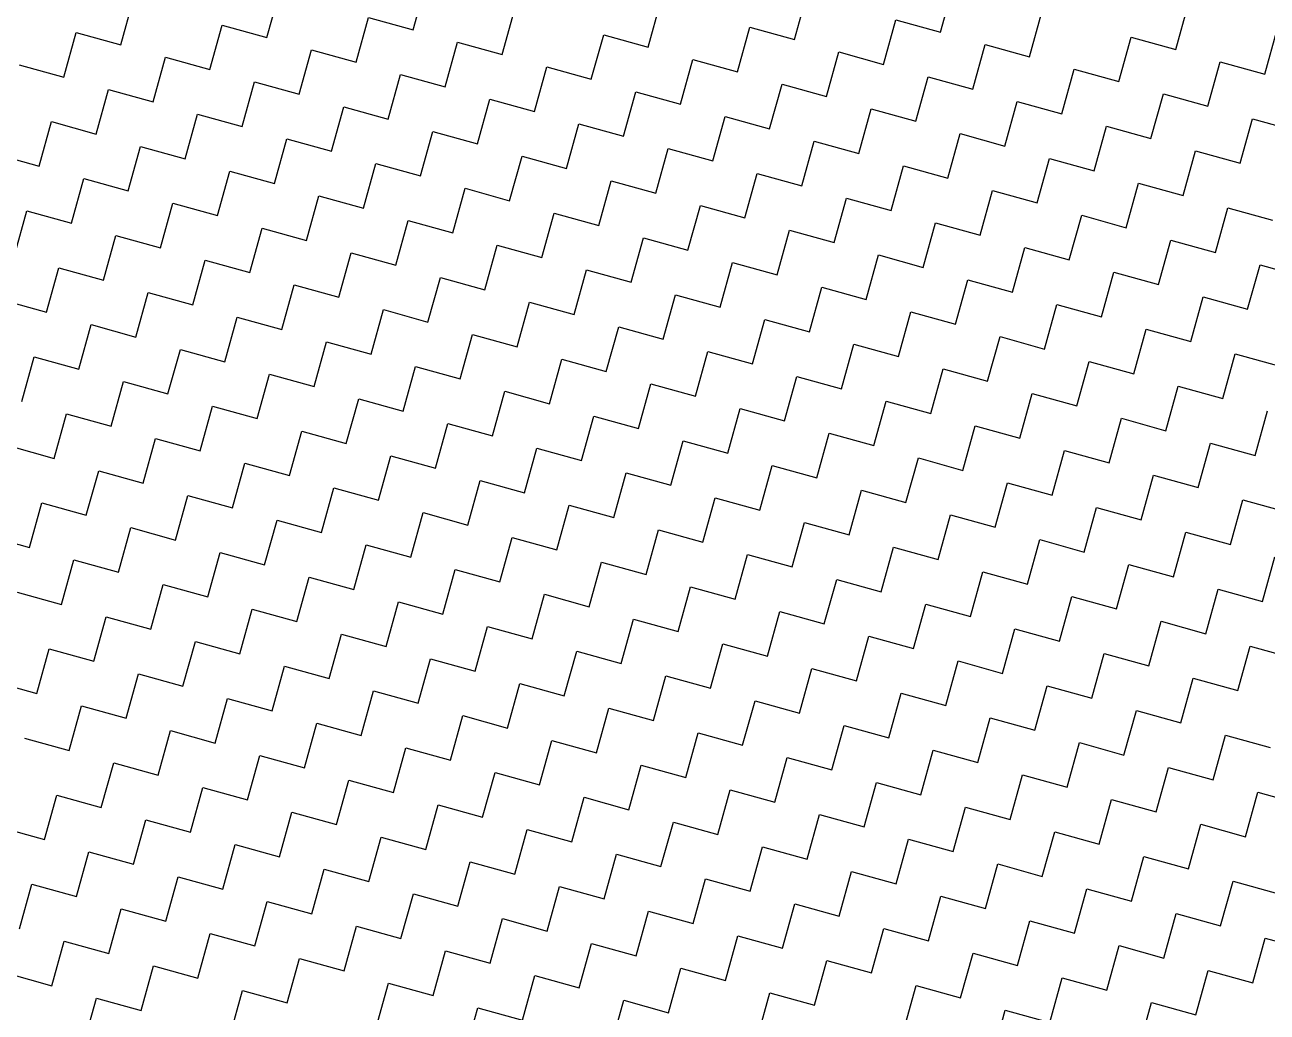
# Model space of a CAD drawing. Header units: metres. Extents: x 291974 to 293244, y 2020596 to 2023640.
# Drawn here: x 292546.6 to 292613.8, y 2022575.3 to 2022628.6 of the extents above; entities that cross this region are included whole.
import ezdxf

# ---------------------------------------------------------------- set-up
doc = ezdxf.new("R2010")
doc.units = ezdxf.units.M
doc.header["$MEASUREMENT"] = 0
doc.layers.add('POLY_HATCH', color=12, linetype='Continuous')

msp = doc.modelspace()

# ---------------------------------------------------------------- linework, layer by layer
at = {"layer": 'POLY_HATCH', "linetype": 'Continuous'}
for p, q in [((292567.61, 2022628.376), (292568.278, 2022630.786)), ((292596.13, 2022628.253), (292596.799, 2022630.664)), ((292559.71, 2022627.971), (292560.378, 2022630.381)), ((292588.23, 2022627.848), (292588.899, 2022630.259)), ((292551.81, 2022627.566), (292552.478, 2022629.977)), ((292572.431, 2022627.039), (292573.099, 2022629.449)), ((292580.331, 2022627.444), (292580.999, 2022629.854)), ((292600.951, 2022626.916), (292601.62, 2022629.327)), ((292608.851, 2022627.321), (292609.52, 2022629.731)), ((292564.531, 2022626.634), (292565.199, 2022629.044)), ((292565.199, 2022629.044), (292567.61, 2022628.376)), ((292593.051, 2022626.511), (292593.72, 2022628.922)), ((292593.72, 2022628.922), (292596.13, 2022628.253)), ((292548.731, 2022625.824), (292549.399, 2022628.235)), ((292549.399, 2022628.235), (292551.81, 2022627.566)), ((292556.631, 2022626.229), (292557.299, 2022628.64)), ((292557.299, 2022628.64), (292559.71, 2022627.971)), ((292577.252, 2022625.702), (292577.92, 2022628.112)), ((292577.92, 2022628.112), (292580.331, 2022627.444)), ((292585.151, 2022626.106), (292585.82, 2022628.517)), ((292585.82, 2022628.517), (292588.23, 2022627.848)), ((292605.772, 2022625.579), (292606.441, 2022627.99)), ((292606.441, 2022627.99), (292608.851, 2022627.321)), ((292613.672, 2022625.984), (292614.341, 2022628.394)), ((292561.452, 2022624.892), (292562.12, 2022627.302)), ((292562.12, 2022627.302), (292564.531, 2022626.634)), ((292569.352, 2022625.297), (292570.02, 2022627.707)), ((292570.02, 2022627.707), (292572.431, 2022627.039)), ((292597.872, 2022625.174), (292598.541, 2022627.585)), ((292598.541, 2022627.585), (292600.951, 2022626.916)), ((292553.552, 2022624.487), (292554.22, 2022626.898)), ((292554.22, 2022626.898), (292556.631, 2022626.229)), ((292582.072, 2022624.365), (292582.741, 2022626.775)), ((292582.741, 2022626.775), (292585.151, 2022626.106)), ((292589.972, 2022624.769), (292590.641, 2022627.18)), ((292590.641, 2022627.18), (292593.051, 2022626.511)), ((292610.593, 2022624.242), (292611.262, 2022626.652)), ((292611.262, 2022626.652), (292613.672, 2022625.984)), ((292546.32, 2022626.493), (292548.731, 2022625.824)), ((292566.273, 2022623.555), (292566.941, 2022625.965)), ((292566.941, 2022625.965), (292569.352, 2022625.297)), ((292574.173, 2022623.96), (292574.841, 2022626.37)), ((292574.841, 2022626.37), (292577.252, 2022625.702)), ((292602.693, 2022623.837), (292603.362, 2022626.248)), ((292603.362, 2022626.248), (292605.772, 2022625.579)), ((292558.373, 2022623.15), (292559.041, 2022625.561)), ((292559.041, 2022625.561), (292561.452, 2022624.892)), ((292586.893, 2022623.027), (292587.562, 2022625.438)), ((292587.562, 2022625.438), (292589.972, 2022624.769)), ((292594.793, 2022623.432), (292595.462, 2022625.843)), ((292595.462, 2022625.843), (292597.872, 2022625.174)), ((292550.473, 2022622.745), (292551.141, 2022625.156)), ((292551.141, 2022625.156), (292553.552, 2022624.487)), ((292571.094, 2022622.218), (292571.762, 2022624.628)), ((292571.762, 2022624.628), (292574.173, 2022623.96)), ((292578.993, 2022622.623), (292579.662, 2022625.033)), ((292579.662, 2022625.033), (292582.072, 2022624.365)), ((292607.514, 2022622.5), (292608.183, 2022624.911)), ((292608.183, 2022624.911), (292610.593, 2022624.242)), ((292563.194, 2022621.813), (292563.862, 2022624.223)), ((292563.862, 2022624.223), (292566.273, 2022623.555)), ((292591.714, 2022621.69), (292592.383, 2022624.101)), ((292592.383, 2022624.101), (292594.793, 2022623.432)), ((292599.614, 2022622.095), (292600.283, 2022624.506)), ((292600.283, 2022624.506), (292602.693, 2022623.837)), ((292547.394, 2022621.003), (292548.062, 2022623.414)), ((292548.062, 2022623.414), (292550.473, 2022622.745)), ((292555.294, 2022621.408), (292555.962, 2022623.819)), ((292555.962, 2022623.819), (292558.373, 2022623.15)), ((292575.914, 2022620.881), (292576.583, 2022623.291)), ((292576.583, 2022623.291), (292578.993, 2022622.623)), ((292583.814, 2022621.286), (292584.483, 2022623.696)), ((292584.483, 2022623.696), (292586.893, 2022623.027)), ((292612.335, 2022621.163), (292613.004, 2022623.573)), ((292613.004, 2022623.573), (292615.414, 2022622.905)), ((292568.015, 2022620.476), (292568.683, 2022622.886)), ((292568.683, 2022622.886), (292571.094, 2022622.218)), ((292596.535, 2022620.353), (292597.204, 2022622.764)), ((292597.204, 2022622.764), (292599.614, 2022622.095)), ((292604.435, 2022620.758), (292605.104, 2022623.169)), ((292605.104, 2022623.169), (292607.514, 2022622.5)), ((292552.215, 2022619.666), (292552.883, 2022622.077)), ((292552.883, 2022622.077), (292555.294, 2022621.408)), ((292560.115, 2022620.071), (292560.783, 2022622.482)), ((292560.783, 2022622.482), (292563.194, 2022621.813)), ((292580.735, 2022619.544), (292581.404, 2022621.954)), ((292581.404, 2022621.954), (292583.814, 2022621.286)), ((292588.635, 2022619.948), (292589.304, 2022622.359)), ((292589.304, 2022622.359), (292591.714, 2022621.69)), ((292544.983, 2022621.672), (292547.394, 2022621.003)), ((292572.835, 2022619.139), (292573.504, 2022621.549)), ((292573.504, 2022621.549), (292575.914, 2022620.881)), ((292601.356, 2022619.016), (292602.025, 2022621.427)), ((292602.025, 2022621.427), (292604.435, 2022620.758)), ((292609.256, 2022619.421), (292609.925, 2022621.832)), ((292609.925, 2022621.832), (292612.335, 2022621.163)), ((292557.036, 2022618.329), (292557.704, 2022620.74)), ((292557.704, 2022620.74), (292560.115, 2022620.071)), ((292564.936, 2022618.734), (292565.604, 2022621.144)), ((292565.604, 2022621.144), (292568.015, 2022620.476)), ((292585.556, 2022618.207), (292586.225, 2022620.617)), ((292586.225, 2022620.617), (292588.635, 2022619.948)), ((292593.456, 2022618.611), (292594.125, 2022621.022)), ((292594.125, 2022621.022), (292596.535, 2022620.353)), ((292549.136, 2022617.924), (292549.804, 2022620.335)), ((292549.804, 2022620.335), (292552.215, 2022619.666)), ((292577.656, 2022617.802), (292578.325, 2022620.212)), ((292578.325, 2022620.212), (292580.735, 2022619.544)), ((292606.177, 2022617.679), (292606.846, 2022620.09)), ((292606.846, 2022620.09), (292609.256, 2022619.421)), ((292561.857, 2022616.992), (292562.525, 2022619.403)), ((292562.525, 2022619.403), (292564.936, 2022618.734)), ((292569.756, 2022617.397), (292570.425, 2022619.807)), ((292570.425, 2022619.807), (292572.835, 2022619.139)), ((292590.377, 2022616.869), (292591.046, 2022619.28)), ((292591.046, 2022619.28), (292593.456, 2022618.611)), ((292598.277, 2022617.274), (292598.946, 2022619.685)), ((292598.946, 2022619.685), (292601.356, 2022619.016)), ((292546.057, 2022616.182), (292546.725, 2022618.593)), ((292546.725, 2022618.593), (292549.136, 2022617.924)), ((292553.957, 2022616.587), (292554.625, 2022618.998)), ((292554.625, 2022618.998), (292557.036, 2022618.329)), ((292582.477, 2022616.465), (292583.146, 2022618.875)), ((292583.146, 2022618.875), (292585.556, 2022618.207)), ((292610.998, 2022616.342), (292611.666, 2022618.753)), ((292611.666, 2022618.753), (292614.077, 2022618.084)), ((292566.677, 2022615.655), (292567.346, 2022618.065)), ((292567.346, 2022618.065), (292569.756, 2022617.397)), ((292574.577, 2022616.06), (292575.246, 2022618.47)), ((292575.246, 2022618.47), (292577.656, 2022617.802)), ((292595.198, 2022615.532), (292595.867, 2022617.943)), ((292595.867, 2022617.943), (292598.277, 2022617.274)), ((292603.098, 2022615.937), (292603.767, 2022618.348)), ((292603.767, 2022618.348), (292606.177, 2022617.679)), ((292550.878, 2022614.845), (292551.546, 2022617.256)), ((292551.546, 2022617.256), (292553.957, 2022616.587)), ((292558.778, 2022615.25), (292559.446, 2022617.661)), ((292559.446, 2022617.661), (292561.857, 2022616.992)), ((292587.298, 2022615.128), (292587.967, 2022617.538)), ((292587.967, 2022617.538), (292590.377, 2022616.869)), ((292571.498, 2022614.318), (292572.167, 2022616.728)), ((292572.167, 2022616.728), (292574.577, 2022616.06)), ((292579.398, 2022614.723), (292580.067, 2022617.133)), ((292580.067, 2022617.133), (292582.477, 2022616.465)), ((292600.019, 2022614.195), (292600.688, 2022616.606)), ((292600.688, 2022616.606), (292603.098, 2022615.937)), ((292607.919, 2022614.6), (292608.587, 2022617.011)), ((292608.587, 2022617.011), (292610.998, 2022616.342)), ((292555.699, 2022613.508), (292556.367, 2022615.919)), ((292556.367, 2022615.919), (292558.778, 2022615.25)), ((292563.598, 2022613.913), (292564.267, 2022616.324)), ((292564.267, 2022616.324), (292566.677, 2022615.655)), ((292592.119, 2022613.79), (292592.788, 2022616.201)), ((292592.788, 2022616.201), (292595.198, 2022615.532)), ((292547.799, 2022613.103), (292548.467, 2022615.514)), ((292548.467, 2022615.514), (292550.878, 2022614.845)), ((292576.319, 2022612.981), (292576.988, 2022615.391)), ((292576.988, 2022615.391), (292579.398, 2022614.723)), ((292584.219, 2022613.386), (292584.888, 2022615.796)), ((292584.888, 2022615.796), (292587.298, 2022615.128)), ((292604.84, 2022612.858), (292605.508, 2022615.269)), ((292605.508, 2022615.269), (292607.919, 2022614.6)), ((292612.74, 2022613.263), (292613.408, 2022615.674)), ((292613.408, 2022615.674), (292615.819, 2022615.005)), ((292560.519, 2022612.171), (292561.188, 2022614.582)), ((292561.188, 2022614.582), (292563.598, 2022613.913)), ((292568.419, 2022612.576), (292569.088, 2022614.986)), ((292569.088, 2022614.986), (292571.498, 2022614.318)), ((292596.94, 2022612.453), (292597.609, 2022614.864)), ((292597.609, 2022614.864), (292600.019, 2022614.195)), ((292552.62, 2022611.766), (292553.288, 2022614.177)), ((292553.288, 2022614.177), (292555.699, 2022613.508)), ((292581.14, 2022611.644), (292581.809, 2022614.054)), ((292581.809, 2022614.054), (292584.219, 2022613.386)), ((292589.04, 2022612.049), (292589.709, 2022614.459)), ((292589.709, 2022614.459), (292592.119, 2022613.79)), ((292609.661, 2022611.521), (292610.329, 2022613.932)), ((292610.329, 2022613.932), (292612.74, 2022613.263)), ((292545.388, 2022613.772), (292547.799, 2022613.103)), ((292565.34, 2022610.834), (292566.009, 2022613.245)), ((292566.009, 2022613.245), (292568.419, 2022612.576)), ((292573.24, 2022611.239), (292573.909, 2022613.649)), ((292573.909, 2022613.649), (292576.319, 2022612.981)), ((292601.761, 2022611.116), (292602.429, 2022613.527)), ((292602.429, 2022613.527), (292604.84, 2022612.858)), ((292557.44, 2022610.429), (292558.109, 2022612.84)), ((292558.109, 2022612.84), (292560.519, 2022612.171)), ((292585.961, 2022610.307), (292586.63, 2022612.717)), ((292586.63, 2022612.717), (292589.04, 2022612.049)), ((292593.861, 2022610.711), (292594.53, 2022613.122)), ((292594.53, 2022613.122), (292596.94, 2022612.453)), ((292549.541, 2022610.024), (292550.209, 2022612.435)), ((292550.209, 2022612.435), (292552.62, 2022611.766)), ((292570.161, 2022609.497), (292570.83, 2022611.907)), ((292570.83, 2022611.907), (292573.24, 2022611.239)), ((292578.061, 2022609.902), (292578.73, 2022612.312)), ((292578.73, 2022612.312), (292581.14, 2022611.644)), ((292606.582, 2022609.779), (292607.25, 2022612.19)), ((292607.25, 2022612.19), (292609.661, 2022611.521)), ((292562.261, 2022609.092), (292562.93, 2022611.503)), ((292562.93, 2022611.503), (292565.34, 2022610.834)), ((292590.782, 2022608.97), (292591.451, 2022611.38)), ((292591.451, 2022611.38), (292593.861, 2022610.711)), ((292598.682, 2022609.374), (292599.35, 2022611.785)), ((292599.35, 2022611.785), (292601.761, 2022611.116)), ((292546.462, 2022608.282), (292547.13, 2022610.693)), ((292547.13, 2022610.693), (292549.541, 2022610.024)), ((292554.361, 2022608.687), (292555.03, 2022611.098)), ((292555.03, 2022611.098), (292557.44, 2022610.429)), ((292574.982, 2022608.16), (292575.651, 2022610.57)), ((292575.651, 2022610.57), (292578.061, 2022609.902)), ((292582.882, 2022608.565), (292583.551, 2022610.975)), ((292583.551, 2022610.975), (292585.961, 2022610.307)), ((292611.403, 2022608.442), (292612.071, 2022610.853)), ((292612.071, 2022610.853), (292614.482, 2022610.184)), ((292567.082, 2022607.755), (292567.751, 2022610.166)), ((292567.751, 2022610.166), (292570.161, 2022609.497)), ((292595.603, 2022607.632), (292596.271, 2022610.043)), ((292596.271, 2022610.043), (292598.682, 2022609.374)), ((292603.503, 2022608.037), (292604.171, 2022610.448)), ((292604.171, 2022610.448), (292606.582, 2022609.779)), ((292551.282, 2022606.945), (292551.951, 2022609.356)), ((292551.951, 2022609.356), (292554.361, 2022608.687)), ((292559.182, 2022607.35), (292559.851, 2022609.761)), ((292559.851, 2022609.761), (292562.261, 2022609.092)), ((292579.803, 2022606.823), (292580.472, 2022609.233)), ((292580.472, 2022609.233), (292582.882, 2022608.565)), ((292587.703, 2022607.228), (292588.372, 2022609.638)), ((292588.372, 2022609.638), (292590.782, 2022608.97)), ((292571.903, 2022606.418), (292572.572, 2022608.828)), ((292572.572, 2022608.828), (292574.982, 2022608.16)), ((292600.424, 2022606.295), (292601.092, 2022608.706)), ((292601.092, 2022608.706), (292603.503, 2022608.037)), ((292608.324, 2022606.7), (292608.992, 2022609.111)), ((292608.992, 2022609.111), (292611.403, 2022608.442)), ((292556.103, 2022605.608), (292556.772, 2022608.019)), ((292556.772, 2022608.019), (292559.182, 2022607.35)), ((292564.003, 2022606.013), (292564.672, 2022608.424)), ((292564.672, 2022608.424), (292567.082, 2022607.755)), ((292584.624, 2022605.486), (292585.293, 2022607.896)), ((292585.293, 2022607.896), (292587.703, 2022607.228)), ((292592.524, 2022605.891), (292593.192, 2022608.301)), ((292593.192, 2022608.301), (292595.603, 2022607.632)), ((292548.203, 2022605.203), (292548.872, 2022607.614)), ((292548.872, 2022607.614), (292551.282, 2022606.945)), ((292576.724, 2022605.081), (292577.393, 2022607.491)), ((292577.393, 2022607.491), (292579.803, 2022606.823)), ((292605.245, 2022604.958), (292605.913, 2022607.369)), ((292605.913, 2022607.369), (292608.324, 2022606.7)), ((292613.145, 2022605.363), (292613.813, 2022607.774)), ((292560.924, 2022604.271), (292561.593, 2022606.682)), ((292561.593, 2022606.682), (292564.003, 2022606.013)), ((292568.824, 2022604.676), (292569.493, 2022607.087)), ((292569.493, 2022607.087), (292571.903, 2022606.418)), ((292589.445, 2022604.149), (292590.113, 2022606.559)), ((292590.113, 2022606.559), (292592.524, 2022605.891)), ((292597.345, 2022604.553), (292598.013, 2022606.964)), ((292598.013, 2022606.964), (292600.424, 2022606.295)), ((292545.793, 2022605.872), (292548.203, 2022605.203)), ((292553.024, 2022603.866), (292553.693, 2022606.277)), ((292553.693, 2022606.277), (292556.103, 2022605.608)), ((292581.545, 2022603.744), (292582.214, 2022606.154)), ((292582.214, 2022606.154), (292584.624, 2022605.486)), ((292610.066, 2022603.621), (292610.734, 2022606.032)), ((292610.734, 2022606.032), (292613.145, 2022605.363)), ((292565.745, 2022602.934), (292566.414, 2022605.345)), ((292566.414, 2022605.345), (292568.824, 2022604.676)), ((292573.645, 2022603.339), (292574.314, 2022605.749)), ((292574.314, 2022605.749), (292576.724, 2022605.081)), ((292594.266, 2022602.812), (292594.934, 2022605.222)), ((292594.934, 2022605.222), (292597.345, 2022604.553)), ((292602.166, 2022603.216), (292602.834, 2022605.627)), ((292602.834, 2022605.627), (292605.245, 2022604.958)), ((292549.945, 2022602.124), (292550.614, 2022604.535)), ((292550.614, 2022604.535), (292553.024, 2022603.866)), ((292557.845, 2022602.529), (292558.514, 2022604.94)), ((292558.514, 2022604.94), (292560.924, 2022604.271)), ((292586.366, 2022602.407), (292587.034, 2022604.817)), ((292587.034, 2022604.817), (292589.445, 2022604.149)), ((292570.566, 2022601.597), (292571.235, 2022604.008)), ((292571.235, 2022604.008), (292573.645, 2022603.339)), ((292578.466, 2022602.002), (292579.135, 2022604.412)), ((292579.135, 2022604.412), (292581.545, 2022603.744)), ((292599.087, 2022601.474), (292599.755, 2022603.885)), ((292599.755, 2022603.885), (292602.166, 2022603.216)), ((292606.987, 2022601.879), (292607.655, 2022604.29)), ((292607.655, 2022604.29), (292610.066, 2022603.621)), ((292554.766, 2022600.787), (292555.435, 2022603.198)), ((292555.435, 2022603.198), (292557.845, 2022602.529)), ((292562.666, 2022601.192), (292563.335, 2022603.603)), ((292563.335, 2022603.603), (292565.745, 2022602.934)), ((292591.187, 2022601.07), (292591.855, 2022603.48)), ((292591.855, 2022603.48), (292594.266, 2022602.812)), ((292546.866, 2022600.383), (292547.535, 2022602.793)), ((292547.535, 2022602.793), (292549.945, 2022602.124)), ((292575.387, 2022600.26), (292576.056, 2022602.67)), ((292576.056, 2022602.67), (292578.466, 2022602.002)), ((292583.287, 2022600.665), (292583.955, 2022603.075)), ((292583.955, 2022603.075), (292586.366, 2022602.407)), ((292603.908, 2022600.137), (292604.576, 2022602.548)), ((292604.576, 2022602.548), (292606.987, 2022601.879)), ((292611.808, 2022600.542), (292612.476, 2022602.953)), ((292612.476, 2022602.953), (292614.887, 2022602.284)), ((292559.587, 2022599.45), (292560.256, 2022601.861)), ((292560.256, 2022601.861), (292562.666, 2022601.192)), ((292567.487, 2022599.855), (292568.156, 2022602.266)), ((292568.156, 2022602.266), (292570.566, 2022601.597)), ((292596.008, 2022599.733), (292596.676, 2022602.143)), ((292596.676, 2022602.143), (292599.087, 2022601.474)), ((292551.687, 2022599.045), (292552.356, 2022601.456)), ((292552.356, 2022601.456), (292554.766, 2022600.787)), ((292580.208, 2022598.923), (292580.876, 2022601.333)), ((292580.876, 2022601.333), (292583.287, 2022600.665)), ((292588.108, 2022599.328), (292588.776, 2022601.738)), ((292588.776, 2022601.738), (292591.187, 2022601.07)), ((292608.729, 2022598.8), (292609.397, 2022601.211)), ((292609.397, 2022601.211), (292611.808, 2022600.542)), ((292544.456, 2022601.051), (292546.866, 2022600.383)), ((292564.408, 2022598.113), (292565.077, 2022600.524)), ((292565.077, 2022600.524), (292567.487, 2022599.855)), ((292572.308, 2022598.518), (292572.977, 2022600.929)), ((292572.977, 2022600.929), (292575.387, 2022600.26)), ((292600.829, 2022598.395), (292601.497, 2022600.806)), ((292601.497, 2022600.806), (292603.908, 2022600.137)), ((292556.508, 2022597.708), (292557.177, 2022600.119)), ((292557.177, 2022600.119), (292559.587, 2022599.45)), ((292585.029, 2022597.586), (292585.697, 2022599.996)), ((292585.697, 2022599.996), (292588.108, 2022599.328)), ((292592.929, 2022597.991), (292593.597, 2022600.401)), ((292593.597, 2022600.401), (292596.008, 2022599.733)), ((292613.55, 2022597.463), (292614.218, 2022599.874)), ((292548.608, 2022597.304), (292549.277, 2022599.714)), ((292549.277, 2022599.714), (292551.687, 2022599.045)), ((292569.229, 2022596.776), (292569.898, 2022599.187)), ((292569.898, 2022599.187), (292572.308, 2022598.518)), ((292577.129, 2022597.181), (292577.797, 2022599.591)), ((292577.797, 2022599.591), (292580.208, 2022598.923)), ((292605.65, 2022597.058), (292606.318, 2022599.469)), ((292606.318, 2022599.469), (292608.729, 2022598.8)), ((292561.329, 2022596.371), (292561.998, 2022598.782)), ((292561.998, 2022598.782), (292564.408, 2022598.113)), ((292589.85, 2022596.249), (292590.518, 2022598.659)), ((292590.518, 2022598.659), (292592.929, 2022597.991)), ((292597.75, 2022596.654), (292598.418, 2022599.064)), ((292598.418, 2022599.064), (292600.829, 2022598.395)), ((292546.198, 2022597.972), (292548.608, 2022597.304)), ((292553.429, 2022595.966), (292554.098, 2022598.377)), ((292554.098, 2022598.377), (292556.508, 2022597.708)), ((292574.05, 2022595.439), (292574.718, 2022597.85)), ((292574.718, 2022597.85), (292577.129, 2022597.181)), ((292581.95, 2022595.844), (292582.618, 2022598.254)), ((292582.618, 2022598.254), (292585.029, 2022597.586)), ((292610.471, 2022595.721), (292611.139, 2022598.132)), ((292611.139, 2022598.132), (292613.55, 2022597.463)), ((292566.15, 2022595.034), (292566.819, 2022597.445)), ((292566.819, 2022597.445), (292569.229, 2022596.776)), ((292594.671, 2022594.912), (292595.339, 2022597.322)), ((292595.339, 2022597.322), (292597.75, 2022596.654)), ((292602.571, 2022595.316), (292603.239, 2022597.727)), ((292603.239, 2022597.727), (292605.65, 2022597.058)), ((292550.35, 2022594.225), (292551.019, 2022596.635)), ((292551.019, 2022596.635), (292553.429, 2022595.966)), ((292558.25, 2022594.629), (292558.919, 2022597.04)), ((292558.919, 2022597.04), (292561.329, 2022596.371)), ((292578.871, 2022594.102), (292579.539, 2022596.512)), ((292579.539, 2022596.512), (292581.95, 2022595.844)), ((292586.771, 2022594.507), (292587.439, 2022596.917)), ((292587.439, 2022596.917), (292589.85, 2022596.249)), ((292570.971, 2022593.697), (292571.639, 2022596.108)), ((292571.639, 2022596.108), (292574.05, 2022595.439)), ((292599.492, 2022593.575), (292600.16, 2022595.985)), ((292600.16, 2022595.985), (292602.571, 2022595.316)), ((292607.392, 2022593.979), (292608.06, 2022596.39)), ((292608.06, 2022596.39), (292610.471, 2022595.721)), ((292555.171, 2022592.887), (292555.84, 2022595.298)), ((292555.84, 2022595.298), (292558.25, 2022594.629)), ((292563.071, 2022593.292), (292563.74, 2022595.703)), ((292563.74, 2022595.703), (292566.15, 2022595.034)), ((292583.692, 2022592.765), (292584.36, 2022595.175)), ((292584.36, 2022595.175), (292586.771, 2022594.507)), ((292591.592, 2022593.17), (292592.26, 2022595.58)), ((292592.26, 2022595.58), (292594.671, 2022594.912)), ((292547.271, 2022592.483), (292547.94, 2022594.893)), ((292547.94, 2022594.893), (292550.35, 2022594.225)), ((292575.792, 2022592.36), (292576.46, 2022594.771)), ((292576.46, 2022594.771), (292578.871, 2022594.102)), ((292604.313, 2022592.237), (292604.981, 2022594.648)), ((292604.981, 2022594.648), (292607.392, 2022593.979)), ((292612.212, 2022592.642), (292612.881, 2022595.053)), ((292612.881, 2022595.053), (292615.291, 2022594.384)), ((292559.992, 2022591.55), (292560.661, 2022593.961)), ((292560.661, 2022593.961), (292563.071, 2022593.292)), ((292567.892, 2022591.955), (292568.56, 2022594.366)), ((292568.56, 2022594.366), (292570.971, 2022593.697)), ((292588.513, 2022591.428), (292589.181, 2022593.838)), ((292589.181, 2022593.838), (292591.592, 2022593.17)), ((292596.413, 2022591.833), (292597.081, 2022594.243)), ((292597.081, 2022594.243), (292599.492, 2022593.575)), ((292544.861, 2022593.151), (292547.271, 2022592.483)), ((292552.092, 2022591.146), (292552.761, 2022593.556)), ((292552.761, 2022593.556), (292555.171, 2022592.887)), ((292580.613, 2022591.023), (292581.281, 2022593.433)), ((292581.281, 2022593.433), (292583.692, 2022592.765)), ((292609.133, 2022590.9), (292609.802, 2022593.311)), ((292609.802, 2022593.311), (292612.212, 2022592.642)), ((292564.813, 2022590.213), (292565.481, 2022592.624)), ((292565.481, 2022592.624), (292567.892, 2022591.955)), ((292572.713, 2022590.618), (292573.381, 2022593.029)), ((292573.381, 2022593.029), (292575.792, 2022592.36)), ((292593.334, 2022590.091), (292594.002, 2022592.501)), ((292594.002, 2022592.501), (292596.413, 2022591.833)), ((292601.234, 2022590.496), (292601.902, 2022592.906)), ((292601.902, 2022592.906), (292604.313, 2022592.237)), ((292549.013, 2022589.404), (292549.682, 2022591.814)), ((292549.682, 2022591.814), (292552.092, 2022591.146)), ((292556.913, 2022589.808), (292557.582, 2022592.219)), ((292557.582, 2022592.219), (292559.992, 2022591.55)), ((292585.434, 2022589.686), (292586.102, 2022592.096)), ((292586.102, 2022592.096), (292588.513, 2022591.428)), ((292569.634, 2022588.876), (292570.302, 2022591.287)), ((292570.302, 2022591.287), (292572.713, 2022590.618)), ((292577.534, 2022589.281), (292578.202, 2022591.692)), ((292578.202, 2022591.692), (292580.613, 2022591.023)), ((292598.155, 2022588.754), (292598.823, 2022591.164)), ((292598.823, 2022591.164), (292601.234, 2022590.496)), ((292606.054, 2022589.158), (292606.723, 2022591.569)), ((292606.723, 2022591.569), (292609.133, 2022590.9)), ((292553.834, 2022588.067), (292554.503, 2022590.477)), ((292554.503, 2022590.477), (292556.913, 2022589.808)), ((292561.734, 2022588.471), (292562.402, 2022590.882)), ((292562.402, 2022590.882), (292564.813, 2022590.213)), ((292590.255, 2022588.349), (292590.923, 2022590.759)), ((292590.923, 2022590.759), (292593.334, 2022590.091)), ((292546.603, 2022590.072), (292549.013, 2022589.404)), ((292574.455, 2022587.539), (292575.123, 2022589.95)), ((292575.123, 2022589.95), (292577.534, 2022589.281)), ((292582.355, 2022587.944), (292583.023, 2022590.354)), ((292583.023, 2022590.354), (292585.434, 2022589.686)), ((292602.975, 2022587.417), (292603.644, 2022589.827)), ((292603.644, 2022589.827), (292606.054, 2022589.158)), ((292610.875, 2022587.821), (292611.544, 2022590.232)), ((292611.544, 2022590.232), (292613.954, 2022589.563)), ((292558.655, 2022586.729), (292559.323, 2022589.14)), ((292559.323, 2022589.14), (292561.734, 2022588.471)), ((292566.555, 2022587.134), (292567.223, 2022589.545)), ((292567.223, 2022589.545), (292569.634, 2022588.876)), ((292587.176, 2022586.607), (292587.844, 2022589.017)), ((292587.844, 2022589.017), (292590.255, 2022588.349)), ((292595.076, 2022587.012), (292595.744, 2022589.422)), ((292595.744, 2022589.422), (292598.155, 2022588.754)), ((292550.755, 2022586.325), (292551.424, 2022588.735)), ((292551.424, 2022588.735), (292553.834, 2022588.067)), ((292579.276, 2022586.202), (292579.944, 2022588.613)), ((292579.944, 2022588.613), (292582.355, 2022587.944)), ((292607.796, 2022586.079), (292608.465, 2022588.49)), ((292608.465, 2022588.49), (292610.875, 2022587.821)), ((292563.476, 2022585.392), (292564.144, 2022587.803)), ((292564.144, 2022587.803), (292566.555, 2022587.134)), ((292571.376, 2022585.797), (292572.044, 2022588.208)), ((292572.044, 2022588.208), (292574.455, 2022587.539)), ((292591.997, 2022585.27), (292592.665, 2022587.68)), ((292592.665, 2022587.68), (292595.076, 2022587.012)), ((292599.896, 2022585.675), (292600.565, 2022588.085)), ((292600.565, 2022588.085), (292602.975, 2022587.417)), ((292555.576, 2022584.988), (292556.244, 2022587.398)), ((292556.244, 2022587.398), (292558.655, 2022586.729)), ((292584.097, 2022584.865), (292584.765, 2022587.275)), ((292584.765, 2022587.275), (292587.176, 2022586.607)), ((292612.617, 2022584.742), (292613.286, 2022587.153)), ((292613.286, 2022587.153), (292615.696, 2022586.484)), ((292547.676, 2022584.583), (292548.345, 2022586.993)), ((292548.345, 2022586.993), (292550.755, 2022586.325)), ((292568.297, 2022584.055), (292568.965, 2022586.466)), ((292568.965, 2022586.466), (292571.376, 2022585.797)), ((292576.197, 2022584.46), (292576.865, 2022586.871)), ((292576.865, 2022586.871), (292579.276, 2022586.202)), ((292596.817, 2022583.933), (292597.486, 2022586.343)), ((292597.486, 2022586.343), (292599.896, 2022585.675)), ((292604.717, 2022584.338), (292605.386, 2022586.748)), ((292605.386, 2022586.748), (292607.796, 2022586.079)), ((292552.497, 2022583.246), (292553.165, 2022585.656)), ((292553.165, 2022585.656), (292555.576, 2022584.988)), ((292560.397, 2022583.65), (292561.065, 2022586.061)), ((292561.065, 2022586.061), (292563.476, 2022585.392)), ((292588.918, 2022583.528), (292589.586, 2022585.938)), ((292589.586, 2022585.938), (292591.997, 2022585.27)), ((292545.266, 2022585.251), (292547.676, 2022584.583)), ((292573.118, 2022582.718), (292573.786, 2022585.129)), ((292573.786, 2022585.129), (292576.197, 2022584.46)), ((292581.018, 2022583.123), (292581.686, 2022585.534)), ((292581.686, 2022585.534), (292584.097, 2022584.865)), ((292601.638, 2022582.596), (292602.307, 2022585.006)), ((292602.307, 2022585.006), (292604.717, 2022584.338)), ((292609.538, 2022583), (292610.207, 2022585.411)), ((292610.207, 2022585.411), (292612.617, 2022584.742)), ((292557.318, 2022581.909), (292557.986, 2022584.319)), ((292557.986, 2022584.319), (292560.397, 2022583.65)), ((292565.218, 2022582.313), (292565.886, 2022584.724)), ((292565.886, 2022584.724), (292568.297, 2022584.055)), ((292593.738, 2022582.191), (292594.407, 2022584.601)), ((292594.407, 2022584.601), (292596.817, 2022583.933)), ((292549.418, 2022581.504), (292550.086, 2022583.914)), ((292550.086, 2022583.914), (292552.497, 2022583.246)), ((292577.939, 2022581.381), (292578.607, 2022583.792)), ((292578.607, 2022583.792), (292581.018, 2022583.123)), ((292585.839, 2022581.786), (292586.507, 2022584.196)), ((292586.507, 2022584.196), (292588.918, 2022583.528)), ((292606.459, 2022581.259), (292607.128, 2022583.669)), ((292607.128, 2022583.669), (292609.538, 2022583)), ((292562.139, 2022580.571), (292562.807, 2022582.982)), ((292562.807, 2022582.982), (292565.218, 2022582.313)), ((292570.039, 2022580.976), (292570.707, 2022583.387)), ((292570.707, 2022583.387), (292573.118, 2022582.718)), ((292598.559, 2022580.854), (292599.228, 2022583.264)), ((292599.228, 2022583.264), (292601.638, 2022582.596)), ((292554.239, 2022580.167), (292554.907, 2022582.577)), ((292554.907, 2022582.577), (292557.318, 2022581.909)), ((292582.76, 2022580.044), (292583.428, 2022582.455)), ((292583.428, 2022582.455), (292585.839, 2022581.786)), ((292590.659, 2022580.449), (292591.328, 2022582.859)), ((292591.328, 2022582.859), (292593.738, 2022582.191)), ((292611.28, 2022579.921), (292611.949, 2022582.332)), ((292611.949, 2022582.332), (292614.359, 2022581.663)), ((292546.339, 2022579.762), (292547.007, 2022582.172)), ((292547.007, 2022582.172), (292549.418, 2022581.504)), ((292566.96, 2022579.234), (292567.628, 2022581.645)), ((292567.628, 2022581.645), (292570.039, 2022580.976)), ((292574.86, 2022579.639), (292575.528, 2022582.05)), ((292575.528, 2022582.05), (292577.939, 2022581.381)), ((292603.38, 2022579.517), (292604.049, 2022581.927)), ((292604.049, 2022581.927), (292606.459, 2022581.259)), ((292559.06, 2022578.83), (292559.728, 2022581.24)), ((292559.728, 2022581.24), (292562.139, 2022580.571)), ((292587.58, 2022578.707), (292588.249, 2022581.117)), ((292588.249, 2022581.117), (292590.659, 2022580.449)), ((292595.48, 2022579.112), (292596.149, 2022581.522)), ((292596.149, 2022581.522), (292598.559, 2022580.854)), ((292551.16, 2022578.425), (292551.828, 2022580.835)), ((292551.828, 2022580.835), (292554.239, 2022580.167)), ((292571.781, 2022577.897), (292572.449, 2022580.308)), ((292572.449, 2022580.308), (292574.86, 2022579.639)), ((292579.681, 2022578.302), (292580.349, 2022580.713)), ((292580.349, 2022580.713), (292582.76, 2022580.044)), ((292608.201, 2022578.18), (292608.87, 2022580.59)), ((292608.87, 2022580.59), (292611.28, 2022579.921)), ((292563.881, 2022577.492), (292564.549, 2022579.903)), ((292564.549, 2022579.903), (292566.96, 2022579.234)), ((292592.401, 2022577.37), (292593.07, 2022579.78)), ((292593.07, 2022579.78), (292595.48, 2022579.112)), ((292600.301, 2022577.775), (292600.97, 2022580.185)), ((292600.97, 2022580.185), (292603.38, 2022579.517)), ((292548.081, 2022576.683), (292548.749, 2022579.093)), ((292548.749, 2022579.093), (292551.16, 2022578.425)), ((292555.981, 2022577.088), (292556.649, 2022579.498)), ((292556.649, 2022579.498), (292559.06, 2022578.83)), ((292576.602, 2022576.56), (292577.27, 2022578.971)), ((292577.27, 2022578.971), (292579.681, 2022578.302)), ((292584.501, 2022576.965), (292585.17, 2022579.376)), ((292585.17, 2022579.376), (292587.58, 2022578.707)), ((292613.022, 2022576.842), (292613.691, 2022579.253)), ((292613.691, 2022579.253), (292616.101, 2022578.584)), ((292568.702, 2022576.155), (292569.37, 2022578.566)), ((292569.37, 2022578.566), (292571.781, 2022577.897)), ((292597.222, 2022576.033), (292597.891, 2022578.443)), ((292597.891, 2022578.443), (292600.301, 2022577.775)), ((292605.122, 2022576.438), (292605.791, 2022578.848)), ((292605.791, 2022578.848), (292608.201, 2022578.18)), ((292552.902, 2022575.346), (292553.57, 2022577.756)), ((292553.57, 2022577.756), (292555.981, 2022577.088)), ((292560.802, 2022575.751), (292561.47, 2022578.161)), ((292561.47, 2022578.161), (292563.881, 2022577.492)), ((292581.422, 2022575.223), (292582.091, 2022577.634)), ((292582.091, 2022577.634), (292584.501, 2022576.965)), ((292589.322, 2022575.628), (292589.991, 2022578.038)), ((292589.991, 2022578.038), (292592.401, 2022577.37)), ((292545.67, 2022577.351), (292548.081, 2022576.683)), ((292573.523, 2022574.818), (292574.191, 2022577.229)), ((292574.191, 2022577.229), (292576.602, 2022576.56)), ((292602.043, 2022574.696), (292602.712, 2022577.106)), ((292602.712, 2022577.106), (292605.122, 2022576.438)), ((292609.943, 2022575.101), (292610.612, 2022577.511)), ((292610.612, 2022577.511), (292613.022, 2022576.842)), ((292557.723, 2022574.009), (292558.391, 2022576.419)), ((292558.391, 2022576.419), (292560.802, 2022575.751)), ((292565.623, 2022574.413), (292566.291, 2022576.824)), ((292566.291, 2022576.824), (292568.702, 2022576.155)), ((292586.243, 2022573.886), (292586.912, 2022576.297)), ((292586.912, 2022576.297), (292589.322, 2022575.628)), ((292594.143, 2022574.291), (292594.812, 2022576.701)), ((292594.812, 2022576.701), (292597.222, 2022576.033)), ((292549.823, 2022573.604), (292550.491, 2022576.014)), ((292550.491, 2022576.014), (292552.902, 2022575.346)), ((292578.343, 2022573.481), (292579.012, 2022575.892)), ((292579.012, 2022575.892), (292581.422, 2022575.223)), ((292606.864, 2022573.359), (292607.533, 2022575.769)), ((292607.533, 2022575.769), (292609.943, 2022575.101)), ((292570.444, 2022573.076), (292571.112, 2022575.487)), ((292571.112, 2022575.487), (292573.523, 2022574.818)), ((292598.964, 2022572.954), (292599.633, 2022575.364)), ((292599.633, 2022575.364), (292602.043, 2022574.696))]:
    msp.add_line(p, q, dxfattribs=at)

doc.saveas('drawing.dxf')
